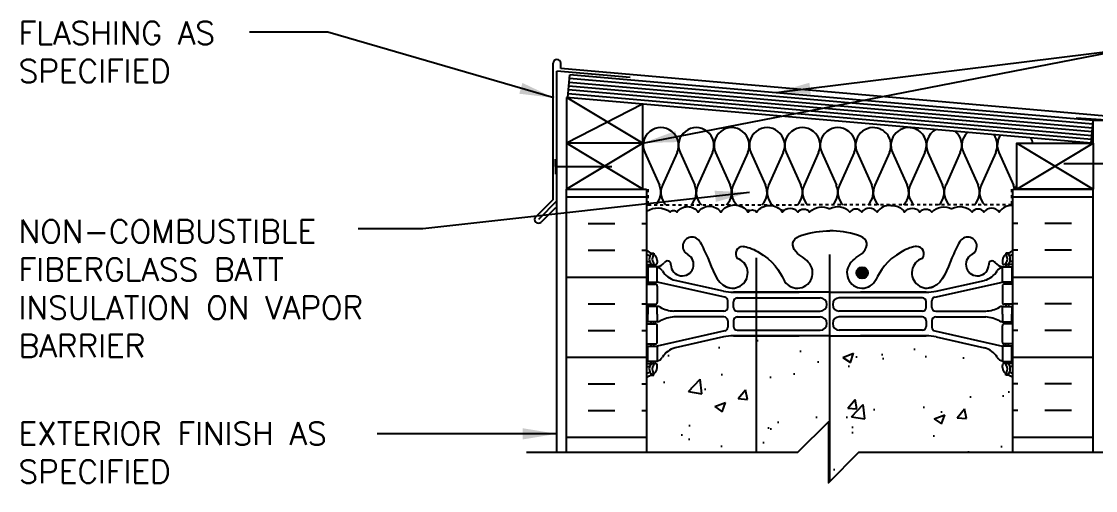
# Model space of a CAD drawing. Header units: inches. Extents: x 251.9 to 306.6, y 242.4 to 317.6.
# Drawn here: x 251.9 to 287.07, y 302.22 to 317.59 of the extents above; entities that cross this region are included whole.
import ezdxf

# ---------------------------------------------------------------- set-up
doc = ezdxf.new("R2010")
doc.units = ezdxf.units.IN
doc.header["$LTSCALE"] = 0.5
doc.header["$MEASUREMENT"] = 0
doc.linetypes.add('DASHED2', pattern=[0.375, 0.25, -0.125])
for name, color, linetype in [('HATCH', 12, 'Continuous'), ('line25', 2, 'Continuous'), ('LINE3', 3, 'Continuous'), ('LINE50', 5, 'Continuous'), ('LINE9', 9, 'Continuous'), ('TEXT', 4, 'Continuous'), ('Web_Edge', 9, 'Continuous')]:
    doc.layers.add(name, color=color, linetype=linetype)
doc.styles.add('DIM', font='romans.shx', dxfattribs={"width": 0.7})
doc.styles.add('ROMANS', font='romans.shx', dxfattribs={"height": 1.125})
doc.dimstyles.new('ext_12', dxfattribs={"dimscale": 12, "dimtxt": 0.09375, "dimasz": 0.09375, "dimexe": 0.09375, "dimexo": 0.0625, "dimgap": 0.0625, "dimtad": 1, "dimdec": 1, "dimzin": 3, "dimdsep": 46, "dimlunit": 4, "dimtxsty": 'DIM', "dimcen": 0.09, "dimdle": 0.09375, "dimclrt": 4, "dimadec": 0, "dimazin": 0, "dimtfac": 1, "dimtdec": 1, "dimtmove": 2, "dimatfit": 3, "dimfxl": 1, "dimfrac": 2, "dimtolj": 1, "dimtzin": 0, "dimarcsym": 0})

msp = doc.modelspace()

# ---------------------------------------------------------------- hatches: boundary and pattern name
at = {"layer": 'HATCH'}
h = msp.add_hatch(dxfattribs=at)
h.set_pattern_fill('INSUL', color=256, scale=7, style=0)
h.set_pattern_definition([(0, (-2653.792, -102.909), (0, 2.625), []), (0, (-2653.792, -102.034), (0, 2.625), [0.875, -0.875]), (0, (-2653.792, -101.159), (0, 2.625), [0.875, -0.875])])
h.paths.add_polyline_path([(269.745, 303.476), (272.37, 303.476), (272.37, 312.101), (271.682, 312.101), (271.682, 312.601), (270.182, 312.601), (270.182, 312.101), (269.745, 312.101)])
h = msp.add_hatch(dxfattribs=at)
h.set_pattern_fill('INSUL', color=256, scale=7, style=0)
h.set_pattern_definition([(180, (3210.5312, -102.909), (0, 2.625), []), (180, (3210.5312, -102.034), (0, 2.625), [0.875, -0.875]), (180, (3210.5312, -101.159), (0, 2.625), [0.875, -0.875])])
h.paths.add_polyline_path([(284.37, 303.476), (286.995, 303.476), (286.995, 312.101), (286.557, 312.101), (286.557, 312.601), (285.057, 312.601), (285.057, 312.101), (284.37, 312.101)])
h = msp.add_hatch(dxfattribs=at)
h.set_pattern_fill('AR-CONC', color=256, scale=0.5)
h.set_pattern_definition([(50, (0, 0), (3.5863, -0.31376), [0.375, -4.125]), (355, (0, 0), (-0.693757, 3.76096), [0.3, -3.3]), (100.4514, (0.299, -0.026), (2.892544, 3.4472), [0.3187, -3.50571]), (46.1842, (0, 1), (5.336207, -0.827596), [0.5625, -6.1875]), (96.6356, (0.4447, 0.931), (4.67331, 4.87059), [0.47805, -5.25857]), (351.1842, (0, 1), (4.67331, 4.87059), [0.45, -4.95]), (21, (0.5, 0.75), (2.984535, -2.013094), [0.375, -4.125]), (326, (0.5, 0.75), (1.216577, 3.62575), [0.3, -3.3]), (71.4514, (0.7487, 0.5822), (4.201112, 1.612656), [0.3187, -3.50571]), (37.5, (0, 0), (0.0607993, 1.6644693), [0, -3.26, 0, -3.35, 0, -3.3125]), (7.5, (0, 0), (1.315348, 1.9720586), [0, -1.91, 0, -3.185, 0, -1.2625]), (327.5, (-1.115, 0), (2.669112, -0.1127744), [0, -1.25, 0, -3.9, 0, -5.175]), (317.5, (-1.615, 0), (2.915931, 0.500525), [0, -1.625, 0, -2.59, 0, -3.675])])
h.paths.add_polyline_path([(284.224, 306.006), (284.134, 306.006), (284.134, 306.047, -0.249069), (284.024, 306.254), (284.024, 306.322, -0.414214), (284.086, 306.384), (284.134, 306.384), (284.134, 306.454), (284.029, 306.454, -0.155529), (283.853, 306.588, 0.180914), (283.435, 306.9), (281.854, 307.253, 0.054974), (281.527, 307.289), (278.37, 307.289), (275.212, 307.289, 0.054974), (274.885, 307.253), (273.304, 306.9, 0.180914), (272.886, 306.588, -0.155529), (272.711, 306.454), (272.606, 306.454), (272.606, 306.384), (272.653, 306.384, -0.414214), (272.716, 306.322), (272.716, 306.254, -0.249069), (272.606, 306.047), (272.606, 306.006), (272.516, 306.006, 0.088416), (272.37, 305.908), (272.37, 303.476), (277.326, 303.476), (278.326, 304.476), (278.326, 302.476), (279.326, 303.476), (284.37, 303.476), (284.37, 305.908, 0.088416)])
h.paths.add_polyline_path([(284.37, 300.976), (279.326, 300.976), (278.326, 299.976), (278.326, 301.976), (277.326, 300.976), (272.37, 300.976), (272.37, 295.67, 0.088416), (272.516, 295.573), (272.606, 295.573), (272.606, 295.531, -0.249069), (272.716, 295.324), (272.716, 295.257, -0.414214), (272.653, 295.194), (272.606, 295.194), (272.606, 295.124), (272.711, 295.124, -0.155529), (272.886, 294.99, 0.180914), (273.304, 294.679), (274.885, 294.326, 0.054974), (275.212, 294.29), (278.37, 294.29), (281.527, 294.29, 0.054974), (281.854, 294.326), (283.435, 294.679, 0.180914), (283.853, 294.99, -0.155529), (284.029, 295.124), (284.134, 295.124), (284.134, 295.194), (284.086, 295.194, -0.414214), (284.024, 295.257), (284.024, 295.324, -0.249069), (284.134, 295.531), (284.134, 295.573), (284.224, 295.573, 0.088422), (284.37, 295.67)])
edge = h.paths.add_edge_path()
edge.add_line((281.574, 291.476), (281.824, 291.476))
edge.add_arc((281.824, 291.226), 0.25, 0, 90, ccw=False)
edge.add_line((282.074, 291.226), (282.074, 290.226))
edge.add_arc((282.324, 290.226), 0.25, 180, 270)
edge.add_line((282.324, 289.976), (282.389, 289.976))
edge.add_line((282.389, 289.976), (282.389, 291.476))
edge.add_line((282.389, 291.476), (282.486, 291.476))
edge.add_spline(control_points=[(282.486, 291.476), (282.445, 291.559), (282.245, 291.991), (282.084, 292.553), (281.759, 292.683)], knot_values=[0.298239, 0.298239, 0.298239, 0.298239, 0.579211, 1.703896, 1.703896, 1.703896, 1.703896], degree=3, periodic=0)
edge.add_spline(control_points=[(281.759, 292.683), (281.709, 292.703), (281.655, 292.716), (281.598, 292.724)], knot_values=[1.703896, 1.703896, 1.703896, 1.703896, 1.875321, 1.875321, 1.875321, 1.875321], degree=3, periodic=0)
edge.add_arc((281.557, 292.226), 0.5, 85.2926, 251.7937)
edge.add_arc((281.211, 291.601), 0.242, -90, 38.2327, ccw=False)
edge.add_spline(control_points=[(281.211, 291.359), (281.09, 291.357), (280.27, 291.709), (280.025, 292.156), (279.886, 292.436)], knot_values=[0.038125, 0.038125, 0.038125, 0.038125, 0.320663, 1.237398, 1.237398, 1.237398, 1.237398], degree=3, periodic=0)
edge.add_arc((279.432, 292.226), 0.5, 24.819, 224.1875)
edge.add_spline(control_points=[(279.074, 291.877), (279.181, 291.714), (279.541, 291.624), (279.618, 291.128), (279.07, 290.892), (278.666, 290.864), (278.37, 290.843)], knot_values=[0.229407, 0.229407, 0.229407, 0.229407, 0.844432, 1.128849, 1.464331, 2.389004, 2.389004, 2.389004, 2.389004], degree=3, periodic=0)
edge.add_spline(control_points=[(278.37, 290.843), (278.073, 290.864), (277.669, 290.892), (277.121, 291.128), (277.198, 291.624), (277.558, 291.714), (277.666, 291.877)], knot_values=[0.229407, 0.229407, 0.229407, 0.229407, 1.15408, 1.489562, 1.773979, 2.389004, 2.389004, 2.389004, 2.389004], degree=3, periodic=0)
edge.add_arc((277.307, 292.226), 0.5, 315.8125, 515.181)
edge.add_spline(control_points=[(276.853, 292.436), (276.714, 292.156), (276.469, 291.709), (275.649, 291.357), (275.528, 291.359)], knot_values=[0.038125, 0.038125, 0.038125, 0.038125, 0.95486, 1.237398, 1.237398, 1.237398, 1.237398], degree=3, periodic=0)
edge.add_arc((275.528, 291.601), 0.242, 141.7673, 270, ccw=False)
edge.add_arc((275.182, 292.226), 0.5, 288.2063, 454.7074)
edge.add_spline(control_points=[(275.141, 292.724), (275.084, 292.716), (275.03, 292.703), (274.98, 292.683)], knot_values=[1.703896, 1.703896, 1.703896, 1.703896, 1.875321, 1.875321, 1.875321, 1.875321], degree=3, periodic=0)
edge.add_spline(control_points=[(274.98, 292.683), (274.655, 292.553), (274.46, 291.872), (274.207, 291.382), (274.121, 291.215)], knot_values=[0, 0, 0, 0, 1.124685, 1.703896, 1.703896, 1.703896, 1.703896], degree=3, periodic=0)
edge.add_arc((273.856, 291.354), 0.3, 116.0575, 333.0565, ccw=False)
edge.add_arc((273.536, 291.948), 0.375, 300.1325, 537.0763)
edge.add_arc((273.05, 291.943), 0.113, -154.0569, 12.1844, ccw=False)
edge.add_arc((272.673, 291.675), 0.352, 38.4669, 83.8709)
edge.add_line((272.711, 292.024), (272.606, 292.024))
edge.add_line((272.606, 292.024), (272.606, 291.954))
edge.add_line((272.606, 291.954), (272.653, 291.954))
edge.add_arc((272.653, 291.892), 0.0625, 0, 90, ccw=False)
edge.add_line((272.716, 291.892), (272.716, 291.824))
edge.add_arc((272.466, 291.824), 0.25, 304.0558, 360, ccw=False)
edge.add_line((272.606, 291.617), (272.606, 291.575))
edge.add_line((272.606, 291.575), (272.516, 291.575))
edge.add_arc((272.716, 291.117), 0.5, 113.5782, 133.7891)
edge.add_line((272.37, 291.478), (272.37, 289.52))
edge.add_arc((272.537, 289.301), 0.276, 35, 127.3073, ccw=False)
edge.add_arc((272.993, 289.297), 0.281, 35, 145, ccw=False)
edge.add_arc((273.723, 289.109), 0.61, 35, 145, ccw=False)
edge.add_arc((274.609, 289.188), 0.471, 35, 145, ccw=False)
edge.add_arc((275.403, 289.173), 0.498, 35, 145, ccw=False)
edge.add_arc((276.144, 289.226), 0.406, 35, 145, ccw=False)
edge.add_arc((276.825, 289.215), 0.425, 35, 145, ccw=False)
edge.add_arc((277.353, 289.332), 0.22, 35, 145, ccw=False)
edge.add_arc((277.912, 289.194), 0.461, 35, 145, ccw=False)
edge.add_arc((278.54, 289.284), 0.305, 35, 145, ccw=False)
edge.add_arc((279.359, 289.06), 0.696, 35, 145, ccw=False)
edge.add_arc((280.381, 289.142), 0.552, 35, 145, ccw=False)
edge.add_arc((281.21, 289.195), 0.46, 37.6084, 145, ccw=False)
edge.add_line((281.574, 289.476), (281.574, 291.476))
h.paths.add_polyline_path([(284.024, 291.824), (284.024, 291.892, -0.414214), (284.086, 291.954), (284.134, 291.954), (284.134, 292.024), (284.029, 292.024, 0.200746), (283.791, 291.893, -0.886605), (283.578, 291.967, 1.679912), (283.015, 291.623, -0.176523), (283.158, 291.476), (284.37, 291.476), (284.37, 291.478, 0.088426), (284.224, 291.575), (284.134, 291.575), (284.134, 291.617, -0.249069)])
h.paths.add_polyline_path([(284.37, 283.286, 0.088414), (284.224, 283.383), (284.134, 283.383), (284.134, 283.425, -0.249069), (284.024, 283.632), (284.024, 283.699, -0.414214), (284.086, 283.762), (284.029, 283.832, -0.168672), (283.843, 283.982, 0.17445), (283.435, 284.277), (281.854, 284.63, 0.054974), (281.527, 284.666), (278.37, 284.666), (275.212, 284.666, 0.054974), (274.885, 284.63), (273.304, 284.277, 0.17445), (272.897, 283.982, -0.168672), (272.711, 283.832), (272.653, 283.762, -0.414214), (272.716, 283.699), (272.716, 283.632, -0.249069), (272.606, 283.425), (272.606, 283.383), (272.516, 283.383, 0.088416), (272.37, 283.286), (272.37, 277.67, 0.088416), (272.516, 277.573), (272.606, 277.573), (272.606, 277.531, -0.249069), (272.716, 277.324), (272.716, 277.257, -0.414214), (272.653, 277.194), (272.711, 277.124, -0.168672), (272.897, 276.975, 0.17445), (273.304, 276.679), (274.885, 276.326, 0.054974), (275.212, 276.29), (278.37, 276.29), (281.527, 276.29, 0.054974), (281.854, 276.326), (283.435, 276.679, 0.17445), (283.843, 276.975, -0.168672), (284.029, 277.124), (284.086, 277.194, -0.414214), (284.024, 277.257), (284.024, 277.324, -0.249069), (284.134, 277.531), (284.134, 277.573), (284.224, 277.573, 0.088412), (284.37, 277.67)])
h.paths.add_polyline_path([(284.37, 265.286, 0.08841), (284.224, 265.383), (284.134, 265.383), (284.134, 265.425, -0.249069), (284.024, 265.632), (284.024, 265.699, -0.414214), (284.086, 265.762), (284.029, 265.832, -0.168672), (283.843, 265.982, 0.17445), (283.435, 266.277), (281.854, 266.63, 0.054974), (281.527, 266.666), (278.37, 266.666), (275.212, 266.666, 0.054974), (274.885, 266.63), (273.304, 266.277, 0.17445), (272.897, 265.982, -0.168672), (272.711, 265.832), (272.653, 265.762, -0.414214), (272.716, 265.699), (272.716, 265.632, -0.249069), (272.606, 265.425), (272.606, 265.383), (272.516, 265.383, 0.088416), (272.37, 265.286), (272.37, 262.419), (277.37, 262.419), (278.37, 263.419), (278.37, 262.419), (278.37, 261.419), (279.37, 262.419), (284.37, 262.419)])
at = {"layer": 'LINE3'}
h = msp.add_hatch(color=256, dxfattribs=at)
h.paths.add_polyline_path([(279.616, 309.387, 0.831395), (279.248, 309.387)])
h.paths.add_polyline_path([(279.62, 309.353, 0.045935), (279.616, 309.387), (279.248, 309.387, 0.045935), (279.245, 309.353, 1)])

# ---------------------------------------------------------------- linework, layer by layer
at = {"layer": 'HATCH'}
for p, q in [((269.307, 311.763), (269.307, 316.225)), ((269.432, 311.711), (269.432, 315.966)), ((271.836, 315.756), (269.432, 315.966)), ((269.557, 316.049), (269.557, 316.225)), ((288.076, 314.429), (269.557, 316.049)), ((286.972, 314.099), (269.834, 315.598)), ((286.983, 314.223), (269.845, 315.723)), ((286.94, 313.725), (269.801, 315.225)), ((286.951, 313.85), (269.812, 315.349)), ((286.962, 313.974), (269.823, 315.474)), ((272.234, 314.886), (269.745, 313.601)), ((269.76, 315.103), (272.245, 313.601)), ((287.745, 314.335), (286.438, 314.426)), ((272.245, 312.101), (269.745, 313.601)), ((272.245, 313.601), (269.745, 312.101)), ((284.495, 312.101), (286.995, 313.601)), ((284.495, 313.601), (286.995, 312.101)), ((272.308, 313.297), (272.787, 312.224)), ((273.366, 313.297), (272.888, 312.224)), ((273.467, 313.297), (273.946, 312.224)), ((274.526, 313.297), (274.047, 312.224)), ((274.626, 313.297), (275.106, 312.224)), ((275.685, 313.297), (275.206, 312.224)), ((275.785, 313.297), (276.265, 312.224)), ((276.844, 313.297), (276.366, 312.224)), ((276.945, 313.297), (277.424, 312.224)), ((278.004, 313.297), (277.525, 312.224)), ((278.104, 313.297), (278.584, 312.224)), ((279.163, 313.297), (278.684, 312.224)), ((279.264, 313.297), (279.743, 312.224)), ((280.323, 313.297), (279.844, 312.224)), ((280.424, 313.297), (280.904, 312.224)), ((281.484, 313.297), (281.004, 312.224)), ((281.585, 313.297), (282.064, 312.224)), ((282.644, 313.297), (282.165, 312.224)), ((282.745, 313.297), (283.224, 312.224)), ((283.805, 313.297), (283.325, 312.224)), ((283.905, 313.297), (284.385, 312.224)), ((284.495, 312.244), (284.486, 312.224)), ((269.307, 311.763), (268.738, 311.194)), ((269.432, 311.711), (268.827, 311.106)), ((269.382, 311.485), (268.915, 311.018))]:
    msp.add_line(p, q, dxfattribs=at)
at = {"layer": 'HATCH', "color": 6, "linetype": 'DASHED2', "ltscale": 0.5}
for points in [[(271.057, 312.101), (272.414, 312.101), (272.414, 311.58), (277.37, 311.58)], [(285.682, 312.101), (284.326, 312.101), (284.326, 311.58), (277.37, 311.58)]]:
    msp.add_lwpolyline(points, dxfattribs=at)
at = {"layer": 'HATCH'}
for points in [[(272.37, 311.372, -0.321585), (273.145, 311.346, -0.520567), (273.365, 311.346, -0.520567), (274.058, 311.346, -0.520567), (274.798, 311.346, -0.520567), (275.692, 311.346, -0.520567), (275.974, 311.346, -0.520567), (276.821, 311.346, -0.520567), (277.321, 311.346, -0.520567), (277.708, 311.346, -0.336749), (278.37, 311.452)], [(280.37, 311.566, 0.259173), (279.918, 311.346, 0.520567), (279.418, 311.346, 0.520567), (279.031, 311.346, 0.336749), (278.37, 311.452)], [(280.37, 311.566, -0.259173), (280.821, 311.346, -0.520567), (281.321, 311.346, -0.520567), (281.708, 311.346, -0.336749), (282.37, 311.452)], [(284.37, 311.566, 0.259173), (283.918, 311.346, 0.520567), (283.418, 311.346, 0.520567), (283.031, 311.346, 0.336749), (282.37, 311.452)]]:
    msp.add_lwpolyline(points, format="xyb", dxfattribs=at)
for centre, radius, start, end in [((269.432, 316.225), 0.125, 0, 180), ((272.837, 313.534), 0.58, 335.9664, 204.0694), ((273.996, 313.534), 0.58, 335.9664, 204.0694), ((275.156, 313.534), 0.58, 335.9664, 204.0694), ((276.315, 313.534), 0.58, 335.9664, 204.0694), ((277.474, 313.534), 0.58, 335.9664, 204.0694), ((278.634, 313.534), 0.58, 335.9664, 204.0694), ((279.793, 313.534), 0.58, 67.4688, 204.0604), ((279.794, 313.534), 0.58, 335.9306, 67.521), ((280.954, 313.534), 0.58, 67.4688, 204.0604), ((280.954, 313.534), 0.58, 335.9306, 67.521), ((282.114, 313.534), 0.58, 118.0068, 204.0604), ((282.115, 313.534), 0.58, 335.9306, 52.0177), ((283.275, 313.534), 0.58, 133.3751, 204.0604), ((283.275, 313.534), 0.58, 335.9306, 36.6377), ((284.435, 313.534), 0.58, 145.6676, 204.0604), ((284.436, 313.534), 0.58, 6.6407, 24.3392), ((272.258, 311.987), 0.58, 315.3149, 24.0694), ((273.417, 311.987), 0.58, 155.9664, 224.6851), ((273.417, 311.987), 0.58, 315.3149, 24.0694), ((274.576, 311.987), 0.58, 155.9664, 224.6851), ((274.576, 311.987), 0.58, 315.3149, 24.0694), ((275.736, 311.987), 0.58, 155.9664, 224.6851), ((275.735, 311.987), 0.58, 315.3149, 24.0694), ((276.895, 311.987), 0.58, 155.9664, 224.6851), ((276.895, 311.987), 0.58, 315.3149, 24.0694), ((278.055, 311.987), 0.58, 155.9664, 224.6851), ((278.054, 311.987), 0.58, 315.3149, 24.0694), ((279.214, 311.987), 0.58, 155.9664, 224.6851), ((279.214, 311.987), 0.58, 315.3149, 24.0694), ((280.373, 311.987), 0.58, 155.9306, 224.6851), ((280.374, 311.987), 0.58, 315.3149, 24.0694), ((281.534, 311.987), 0.58, 155.9306, 224.6851), ((281.535, 311.987), 0.58, 315.3149, 24.0694), ((282.694, 311.987), 0.58, 155.9306, 224.6851), ((282.695, 311.987), 0.58, 315.3149, 24.0694), ((283.855, 311.987), 0.58, 155.9306, 224.6851), ((283.855, 311.987), 0.58, 11.2585, 24.0694), ((285.015, 311.987), 0.58, 155.9306, 168.7415), ((275.736, 311.987), 0.58, 259.8878, 270), ((276.895, 311.987), 0.58, 255.8368, 268.3302), ((268.827, 311.106), 0.125, 135, 315)]:
    msp.add_arc(centre, radius, start, end, dxfattribs=at)
at = {"layer": 'line25'}
for p, q in [((269.79, 315.1), (269.856, 315.847)), ((286.994, 314.348), (269.856, 315.847)), ((269.745, 315.104), (269.745, 312.101)), ((286.929, 313.601), (269.745, 315.104)), ((272.245, 312.101), (272.245, 314.885)), ((286.929, 313.601), (286.994, 314.348)), ((286.995, 313.601), (286.995, 314.352)), ((287.495, 314.352), (286.995, 314.352)), ((272.245, 313.601), (269.745, 313.601)), ((272.37, 312.101), (272.37, 303.476)), ((284.37, 303.476), (284.37, 312.101))]:
    msp.add_line(p, q, dxfattribs=at)
msp.add_lwpolyline([(286.995, 313.601), (286.995, 312.101), (284.495, 312.101), (284.495, 313.601)], close=True, dxfattribs=at)
at = {"layer": 'LINE3'}
for p, q in [((278.37, 302.52), (278.37, 309.952)), ((275.974, 303.476), (275.974, 309.847))]:
    msp.add_line(p, q, dxfattribs=at)
msp.add_circle((279.432, 309.353), 0.188, dxfattribs=at)
at = {"layer": 'LINE50'}
for p, q in [((269.745, 312.101), (272.37, 312.101)), ((269.745, 303.476), (269.745, 312.101)), ((284.37, 312.101), (286.995, 312.101)), ((286.995, 303.476), (286.995, 312.101))]:
    msp.add_line(p, q, dxfattribs=at)
at = {"layer": 'LINE9'}
for p, q in [((269.387, 312.836), (269.387, 313.086)), ((269.387, 312.836), (271.233, 312.836)), ((269.387, 312.836), (269.387, 312.586)), ((287.885, 312.93), (286.039, 312.93)), ((269.432, 303.476), (269.432, 311.711))]:
    msp.add_line(p, q, dxfattribs=at)
msp.add_lwpolyline([(268.432, 303.476), (277.326, 303.476), (278.326, 304.476), (278.326, 302.476), (279.326, 303.476), (288.219, 303.476)], dxfattribs=at)
at = {"layer": 'Web_Edge'}
for p, q in [((272.516, 310.003), (272.606, 310.003)), ((272.606, 310.003), (272.606, 309.962)), ((284.224, 310.003), (284.134, 310.003)), ((284.134, 310.003), (284.134, 309.962)), ((272.37, 309.724), (272.447, 309.724)), ((272.37, 309.624), (272.653, 309.624)), ((272.516, 309.624), (272.516, 309.554)), ((272.606, 309.624), (272.606, 309.554)), ((272.716, 309.754), (272.716, 309.687)), ((284.024, 309.754), (284.024, 309.687)), ((284.37, 309.624), (284.086, 309.624)), ((284.134, 309.624), (284.134, 309.554)), ((284.224, 309.624), (284.224, 309.554)), ((284.37, 309.724), (284.292, 309.724)), ((272.37, 308.984), (272.653, 308.984)), ((272.516, 309.054), (272.516, 308.984)), ((272.606, 309.054), (272.606, 308.984)), ((274.928, 308.558), (272.711, 309.054)), ((272.716, 308.922), (272.716, 308.387)), ((274.885, 308.756), (273.304, 309.109)), ((281.811, 308.558), (284.029, 309.054)), ((281.854, 308.756), (283.435, 309.109)), ((284.024, 308.922), (284.024, 308.387)), ((284.37, 308.984), (284.086, 308.984)), ((284.134, 309.054), (284.134, 308.984)), ((284.224, 309.054), (284.224, 308.984)), ((275.212, 308.72), (277.37, 308.72)), ((278.37, 308.72), (275.212, 308.72)), ((275.338, 308.533), (278.058, 308.533)), ((278.37, 308.72), (281.527, 308.72)), ((281.401, 308.533), (278.682, 308.533)), ((281.527, 308.72), (279.37, 308.72)), ((272.37, 308.324), (272.653, 308.324)), ((272.516, 308.324), (272.516, 308.254)), ((272.606, 308.324), (272.606, 308.254)), ((275.026, 308.224), (275.026, 308.436)), ((275.213, 308.224), (275.213, 308.408)), ((281.526, 308.224), (281.526, 308.408)), ((281.713, 308.224), (281.713, 308.436)), ((284.37, 308.324), (284.086, 308.324)), ((284.134, 308.324), (284.134, 308.254)), ((284.224, 308.324), (284.224, 308.254)), ((274.901, 308.099), (273.263, 308.099)), ((274.901, 307.91), (273.263, 307.91)), ((275.338, 308.099), (278.058, 308.099)), ((275.338, 307.909), (278.058, 307.909)), ((281.401, 308.099), (278.682, 308.099)), ((281.401, 307.909), (278.682, 307.909)), ((281.838, 308.099), (283.476, 308.099)), ((281.838, 307.91), (283.476, 307.91)), ((272.37, 307.684), (272.653, 307.684)), ((272.516, 307.684), (272.516, 307.754)), ((272.606, 307.684), (272.606, 307.754)), ((274.928, 307.451), (272.711, 306.954)), ((272.716, 307.087), (272.716, 307.622)), ((275.026, 307.785), (275.026, 307.573)), ((275.213, 307.784), (275.213, 307.6)), ((275.338, 307.475), (278.058, 307.475)), ((281.401, 307.475), (278.682, 307.475)), ((281.526, 307.784), (281.526, 307.6)), ((281.713, 307.785), (281.713, 307.573)), ((281.811, 307.451), (284.029, 306.954)), ((284.024, 307.087), (284.024, 307.622)), ((284.37, 307.684), (284.086, 307.684)), ((284.134, 307.684), (284.134, 307.754)), ((284.224, 307.684), (284.224, 307.754)), ((274.885, 307.253), (273.304, 306.9)), ((275.212, 307.289), (277.37, 307.289)), ((278.37, 307.289), (275.212, 307.289)), ((278.37, 307.289), (281.527, 307.289)), ((281.527, 307.289), (279.37, 307.289)), ((281.854, 307.253), (283.435, 306.9)), ((272.37, 307.024), (272.653, 307.024)), ((272.516, 306.954), (272.516, 307.024)), ((272.606, 306.954), (272.606, 307.024)), ((284.37, 307.024), (284.086, 307.024)), ((284.134, 306.954), (284.134, 307.024)), ((284.224, 306.954), (284.224, 307.024)), ((272.516, 306.384), (272.516, 306.454)), ((272.606, 306.384), (272.606, 306.454)), ((284.134, 306.384), (284.134, 306.454)), ((284.224, 306.384), (284.224, 306.454)), ((272.37, 306.384), (272.653, 306.384)), ((272.37, 306.284), (272.447, 306.284)), ((272.606, 306.006), (272.606, 306.047)), ((272.716, 306.254), (272.716, 306.322)), ((284.024, 306.254), (284.024, 306.322)), ((284.37, 306.384), (284.086, 306.384)), ((284.134, 306.006), (284.134, 306.047)), ((284.37, 306.284), (284.292, 306.284)), ((272.516, 306.006), (272.606, 306.006)), ((284.224, 306.006), (284.134, 306.006))]:
    msp.add_line(p, q, dxfattribs=at)
for points in [[(272.411, 309.054), (272.711, 309.054), (272.711, 309.554), (272.411, 309.554)], [(284.329, 309.054), (284.029, 309.054), (284.029, 309.554), (284.329, 309.554)], [(272.411, 306.954), (272.711, 306.954), (272.711, 306.454), (272.411, 306.454)], [(284.329, 306.954), (284.029, 306.954), (284.029, 306.454), (284.329, 306.454)]]:
    msp.add_lwpolyline(points, close=True, dxfattribs=at)
for points in [[(272.711, 308.004), (272.711, 308.254), (272.411, 308.254), (272.411, 308.004)], [(284.029, 308.004), (284.029, 308.254), (284.329, 308.254), (284.329, 308.004)], [(272.711, 308.004), (272.711, 307.754), (272.411, 307.754), (272.411, 308.004)], [(284.029, 308.004), (284.029, 307.754), (284.329, 307.754), (284.329, 308.004)]]:
    msp.add_lwpolyline(points, dxfattribs=at)
for centre, radius, start, end in [((273.856, 310.225), 0.3, 27.597, 243.9425), ((282.884, 310.225), 0.3, 296.0575, 152.403), ((272.716, 310.462), 0.5, 226.2109, 250.5288), ((272.716, 310.462), 0.6, 234.7832, 245.0748), ((272.709, 309.809), 0.25, 140.1145, 222.4609), ((272.453, 309.899), 0.021, 343.464, 63.9957), ((272.552, 309.94), 0.045, 321.448, 139.1879), ((272.466, 309.754), 0.25, 0, 70.5288), ((272.709, 309.809), 0.16, 140.0001, 222.4609), ((273.536, 309.631), 0.375, 182.9237, 59.8675), ((275.528, 309.978), 0.242, 90, 218.2327), ((281.211, 309.978), 0.242, 321.7673, 90), ((283.204, 309.631), 0.375, 120.1325, 357.0763), ((284.274, 309.754), 0.25, 109.4712, 180), ((284.188, 309.94), 0.045, 40.8121, 218.552), ((284.03, 309.809), 0.16, 317.5391, 39.9999), ((284.024, 310.462), 0.5, 289.4712, 313.7891), ((284.03, 309.809), 0.25, 317.5391, 39.8855), ((284.286, 309.899), 0.021, 116.0043, 196.536), ((284.024, 310.462), 0.6, 294.9252, 305.2168), ((272.448, 309.744), 0.0196, 269.4032, 15.4901), ((272.558, 309.671), 0.045, 222.4609, 42.4609), ((272.653, 309.687), 0.0625, 270, 0), ((272.673, 309.904), 0.352, 276.1291, 321.5331), ((273.05, 309.636), 0.113, 347.8156, 154.0569), ((275.182, 309.353), 0.5, 246.2139, 71.7937), ((277.307, 309.353), 0.5, 204.819, 44.1875), ((279.432, 309.353), 0.5, 135.8125, 335.181), ((281.557, 309.353), 0.5, 108.2063, 293.7861), ((283.689, 309.636), 0.113, 25.9431, 192.1844), ((284.066, 309.904), 0.352, 218.4669, 263.8709), ((284.086, 309.687), 0.0625, 180, 270), ((284.181, 309.671), 0.045, 137.5391, 317.5391), ((284.291, 309.744), 0.0196, 164.5099, 270.5968), ((272.588, 309.212), 0.364, 34.9775, 70.3387), ((273.511, 309.823), 0.743, 212.7919, 253.8107), ((283.228, 309.823), 0.743, 286.1893, 327.2081), ((284.151, 309.212), 0.364, 109.6613, 145.0225), ((272.653, 308.922), 0.0625, 0, 90), ((284.086, 308.922), 0.0625, 90, 180), ((275.212, 310.22), 1.5, 257.4135, 270), ((274.901, 308.436), 0.125, 0, 77.3767), ((275.338, 308.408), 0.125, 90, 180), ((278.058, 308.316), 0.217, 270, 90), ((278.682, 308.316), 0.217, 90, 270), ((281.401, 308.408), 0.125, 0, 90), ((281.527, 310.22), 1.5, 270, 282.5865), ((281.838, 308.436), 0.125, 102.6233, 180), ((272.653, 308.387), 0.0625, 270, 0), ((272.706, 308.036), 0.219, 60.4937, 88.92), ((273.352, 309.265), 1.17, 242.6365, 265.6505), ((274.901, 308.224), 0.125, 270, 0), ((275.338, 308.224), 0.125, 180, 270), ((281.401, 308.224), 0.125, 270, 360), ((281.838, 308.224), 0.125, 180, 270), ((283.387, 309.265), 1.17, 274.3495, 297.3635), ((284.033, 308.036), 0.219, 91.08, 119.5063), ((284.086, 308.387), 0.0625, 180, 270), ((273.352, 306.743), 1.17, 94.3495, 117.3635), ((274.901, 307.785), 0.125, 0, 90), ((275.338, 307.784), 0.125, 90, 180), ((278.058, 307.692), 0.217, 270, 90), ((278.682, 307.692), 0.217, 90, 270), ((281.401, 307.784), 0.125, 0, 90), ((281.838, 307.785), 0.125, 90, 180), ((283.387, 306.743), 1.17, 62.6365, 85.6505), ((272.653, 307.622), 0.0625, 0, 90), ((272.706, 307.973), 0.219, 271.08, 299.5063), ((274.901, 307.573), 0.125, 282.6233, 0), ((275.338, 307.6), 0.125, 180, 270), ((281.401, 307.6), 0.125, 270, 0), ((281.838, 307.573), 0.125, 180, 257.3767), ((284.033, 307.973), 0.219, 240.4937, 268.92), ((284.086, 307.622), 0.0625, 90, 180), ((275.212, 305.789), 1.5, 90, 102.5865), ((281.527, 305.789), 1.5, 77.4135, 90), ((272.653, 307.087), 0.0625, 270, 0), ((273.511, 306.186), 0.743, 106.1893, 147.2081), ((283.228, 306.186), 0.743, 32.7919, 73.8107), ((284.086, 307.087), 0.0625, 180, 270), ((272.588, 306.797), 0.364, 289.6613, 325.0225), ((284.151, 306.797), 0.364, 214.9775, 250.3387), ((272.716, 305.547), 0.6, 114.9252, 125.2168), ((272.448, 306.265), 0.0196, 344.5099, 90.5968), ((272.709, 306.2), 0.25, 137.5391, 219.8855), ((272.453, 306.11), 0.021, 296.0043, 16.536), ((272.552, 306.069), 0.045, 220.8121, 38.552), ((272.558, 306.338), 0.045, 317.5391, 137.5391), ((272.709, 306.2), 0.16, 137.5391, 219.9999), ((272.466, 306.254), 0.25, 289.4712, 360), ((272.653, 306.322), 0.0625, 360, 90), ((284.086, 306.322), 0.0625, 90, 180), ((284.274, 306.254), 0.25, 180, 250.5288), ((284.181, 306.338), 0.045, 42.4609, 222.4609), ((284.188, 306.069), 0.045, 141.448, 319.1879), ((284.03, 306.2), 0.16, 320.0001, 42.4609), ((284.03, 306.2), 0.25, 320.1145, 42.4609), ((284.286, 306.11), 0.021, 163.464, 243.9957), ((284.291, 306.265), 0.0196, 89.4032, 195.4901), ((284.024, 305.547), 0.6, 54.7832, 65.0748), ((272.716, 305.547), 0.5, 109.4712, 133.7891), ((284.024, 305.547), 0.5, 46.2109, 70.5288)]:
    msp.add_arc(centre, radius, start, end, dxfattribs=at)
for points, knots in [([(277.666, 309.701), (277.558, 309.864), (277.198, 309.955), (277.121, 310.451), (277.669, 310.686), (278.073, 310.715), (278.37, 310.736)], [0.229407, 0.229407, 0.229407, 0.229407, 0.844432, 1.128849, 1.464331, 2.389004, 2.389004, 2.389004, 2.389004]), ([(279.074, 309.701), (279.181, 309.864), (279.541, 309.955), (279.618, 310.451), (279.07, 310.686), (278.666, 310.715), (278.37, 310.736)], [0.229407, 0.229407, 0.229407, 0.229407, 0.844432, 1.128849, 1.464331, 2.389004, 2.389004, 2.389004, 2.389004]), ([(274.121, 310.363), (274.207, 310.197), (274.46, 309.707), (274.674, 308.957), (275.084, 308.863), (275.141, 308.855)], [0, 0, 0, 0, 0.579211, 1.703896, 1.875321, 1.875321, 1.875321, 1.875321]), ([(282.618, 310.363), (282.532, 310.197), (282.279, 309.707), (282.065, 308.957), (281.655, 308.863), (281.598, 308.855)], [0, 0, 0, 0, 0.579211, 1.703896, 1.875321, 1.875321, 1.875321, 1.875321]), ([(275.528, 310.22), (275.649, 310.222), (276.483, 309.864), (276.722, 309.407), (276.863, 309.124)], [0.038125, 0.038125, 0.038125, 0.038125, 0.320663, 1.258119, 1.258119, 1.258119, 1.258119]), ([(281.211, 310.22), (281.09, 310.222), (280.256, 309.864), (280.017, 309.407), (279.877, 309.124)], [0.038125, 0.038125, 0.038125, 0.038125, 0.320663, 1.258119, 1.258119, 1.258119, 1.258119])]:
    msp.add_open_spline(points, degree=3, knots=knots, dxfattribs=at)
for points in [[(275.213, 308.229), (275.213, 308.403)], [(281.526, 308.229), (281.526, 308.403)], [(275.213, 307.779), (275.213, 307.605)], [(281.526, 307.779), (281.526, 307.605)]]:
    msp.add_open_spline(points, degree=1, dxfattribs=at)

# ---------------------------------------------------------------- texts
at = {"layer": 'TEXT', "char_height": 0.75, "attachment_point": 1, "style": 'ROMANS'}
for s, insert, width in [('FLASHING AS \\PSPECIFIED', (251.805, 317.594), 8.7776), ('NON-COMBUSTIBLE\\PFIBERGLASS BATT INSULATION ON VAPOR BARRIER', (251.805, 311.089), 12.44051), ('EXTERIOR FINISH AS SPECIFIED', (251.799, 304.464), 12.44051)]:
    msp.add_mtext(s, dxfattribs=dict(at, insert=insert, width=width))

# ---------------------------------------------------------------- leaders
at = {"layer": 'TEXT'}
for points, override in [([(269.331, 315.089), (261.929, 317.241), (259.368, 317.241)], {"dimgap": 0.0625, "dimtad": 0}), ([(272.245, 313.608), (288.164, 316.7)], {"dimgap": 0.0625, "dimtad": 0}), ([(276.608, 315.264), (288.164, 316.7), (293.252, 316.7)], {"dimgap": 0.0625, "dimtad": 0}), ([(275.736, 311.987), (265.045, 310.793), (262.925, 310.793)], {"dimtad": 0})]:
    msp.add_leader(points, dimstyle='ext_12', override=override, dxfattribs=at)
at = {"layer": 'TEXT', "color": 4}
msp.add_leader([(269.432, 304.078), (263.544, 304.078)], dimstyle='ext_12', override={"dimgap": 0.0625, "dimtad": 0}, dxfattribs=at)

doc.saveas('drawing.dxf')
